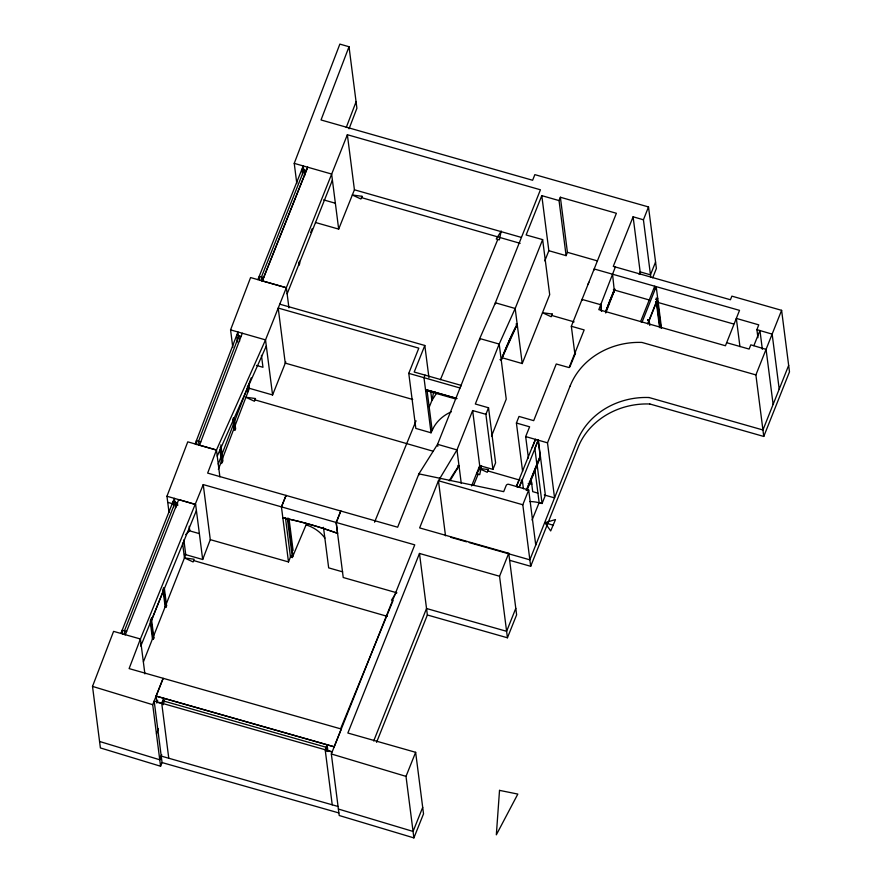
<?xml version="1.0" encoding="UTF-8"?>
<svg xmlns="http://www.w3.org/2000/svg" width="882" height="882" viewBox="0 0 882 882"><rect width="100%" height="100%" fill="white"/><g stroke="black" fill="none" stroke-linecap="round" stroke-linejoin="round"><path stroke-width="1.32" d="M140.679 646.076L141.032 644.555A105.708 22.083 -74.3 0 1 141.318 643.21M285.459 517.844L290.476 557.038L292.361 557.523L292.956 555.914L288.105 518.087M242.307 333.22L199.508 445.178L216.454 450.029L207.656 473.094L397.65 527.216L418.895 473.866L437.56 444.319L479.742 338.545L495.386 302.78L540.434 189.784L347.365 134.726L265.526 339.89L216.454 450.029L219.894 476.886M332.26 751.762L154.174 701.025L162.056 762.566L160.59 766.238L100.394 747.936L92.511 686.394L113.591 631.369L140.414 638.987L144.891 673.903M232.804 347.343L230.566 329.879L250.587 277.565L286.352 287.741L288.932 307.884M296.815 183.522L294.235 163.368L339.857 44.1L349.018 46.735L356.901 108.266L349.052 128.816M169.013 512.376L166.952 496.257L187.767 441.849L216.454 450.029M195.154 443.944L237.953 331.974L238.471 335.998M349.018 46.735L321.026 119.963L532.618 180.259L534.856 174.636L648.502 206.939L656.384 268.481L652.691 277.819M419.479 553.455L427.362 614.986L507.437 637.785L499.554 576.244L419.479 553.455L347.85 733.019L415.643 752.313L423.525 813.843L413.89 837.9L339.217 815.508L331.334 753.967L414.749 544.856L203.235 484.582L140.414 638.987L129.114 668.6L341.268 729.017L334.201 746.767L156.081 696.085L163.159 678.335L152.707 704.707L160.59 766.238M346.251 127.493L356.074 101.794M218.251 464.064L251.194 377.871M218.372 469.367L249.363 388.289L248.845 384.254M184.437 554.293L202.684 559.497L210.291 539.652L203.235 484.582M615.36 266.97L598.823 309.659L725.445 345.755L739.524 310.365L594.159 268.966L594.281 269.958M605.581 311.875L614.445 288.987M605.725 312.989L614.963 289.142M757.936 337.707L756.899 329.648L758.752 324.852L736.327 318.413L739.943 346.626M601.017 303.97L601.48 311.313M125.332 634.709L178.693 499.587L195.584 504.559M151.66 617.554L150.194 621.27L151.12 621.534L153.38 639.207L152.454 638.943L150.37 622.637M151.12 621.534L164.328 588.085L163.402 587.82M143.457 661.732L185.749 554.657L183.853 539.883M153.38 639.207L153.898 637.895L151.638 620.222M162.883 589.132L165.155 606.805L166.07 607.059L166.588 605.747L164.328 588.085M120.9 633.441L174.338 498.352L174.857 502.376M156.665 702.778L157.68 700.22M156.445 733.901L158.44 728.874M99.556 741.464L159.763 759.777L161.748 754.749M559.045 200.578L541.791 195.65L548.847 250.709L566.101 255.648L559.045 200.578L560.368 197.248L616.386 213.279L571.338 326.263L574.943 354.465M566.101 255.648L567.424 252.318L560.368 197.248M522.607 471.385L516.411 423.029L519.024 416.436L533.698 420.659L556.255 363.99L569.111 367.585L584.16 329.923L571.338 326.263M650.806 277.433L643.43 219.783L648.502 206.939M655.558 262.009L650.475 274.853L640.156 271.865L639.141 274.412M643.43 219.783L633.1 216.796L613.277 266.375L730.428 299.748L731.873 296.143L781.606 310.332L755.885 374.916L763.768 436.447L649.802 403.978M648.976 397.506L762.941 429.986L788.662 365.402M257.897 279.638L303.243 165.959L303.761 169.983M262.329 280.906L307.675 167.227L262.329 280.906L286.352 287.741M310.651 232.506L312.184 228.681M287.135 293.838L332.404 180.137M159.763 759.777L161.23 756.094L338.004 806.457M451.308 411.817A37.419 32.888 -7.3 0 0 433.746 427.219L431.044 432.797L415.83 428.409L408.774 373.34L418.807 348.158L278.205 308.05L285.25 363.119L412.721 399.48M541.791 195.65L526.124 234.976L542.639 239.606L549.695 294.676L522.232 363.549L502.442 357.849M472.642 410.571L479.698 465.641L492.928 469.356L485.883 414.286L472.642 410.571L456.975 449.908L438.453 480.745L419.645 527.91L508.738 553.29L516.62 614.831L507.437 637.785M542.639 239.606L515.176 308.491L499.19 344.057L475.332 404L488.54 407.782L495.596 462.852L492.928 469.356M544.811 260.863L548.847 250.709M471.605 485.938L479.698 465.641M491.517 436.116L506.235 399.127L499.19 344.057L479.742 338.545L479.929 340.011M373.703 740.968L426.535 608.514L506.61 631.314L515.794 608.36M376.57 742.335L427.362 614.986M509.598 560.29L530.688 566.299L522.806 504.769L528.693 489.995L508.716 484.306A2.062 1.819 -7.3 0 0 506.191 485.475L503.699 491.649L418.895 473.866L419.027 474.957M544.282 494.956L554.558 497.889L547.502 442.83L570.147 385.941M530.688 566.299L578.03 447.472A70.472 61.927 -7.3 0 1 649.802 404M647.609 323.815L657.707 298.458L656.23 298.039M315.469 222.485L338.677 229.111L354.421 189.795L347.365 134.726M247.974 387.915L272.582 394.96L285.79 361.885M210.291 539.652L288.491 561.944L281.435 506.885L286.033 495.375L286.11 496.037M288.491 561.944L291.049 555.55M336.229 522.883L340.75 510.998L340.849 511.593M279.759 304.169L424.815 345.479L414.198 372.039L461.077 385.357L459.985 387.981L408.774 373.34M429.347 406.867L431.871 400.549L433.69 391.917L435.741 392.545M588.073 284.18L588.834 282.284M519.663 478.683L516.521 486.522M413.89 837.9L406.007 776.369L415.643 752.313M499.554 576.244L508.738 553.29M422.698 807.383L413.063 831.428L338.39 809.037M753.867 345.678L759.942 330.496L762.346 349.305M763.768 436.447L789.489 371.873L781.606 310.332M535.561 439.423L532.276 447.604M519.101 487.261L522.221 479.466L523.412 488.738M538.329 440.217L519.289 487.316L516.334 486.467L535.374 439.368L538.329 440.217L545.385 495.265L542.077 503.512L539.145 502.619L534.944 469.83M536.873 464.285L540.181 456.06L538.141 440.162L534.834 448.387L536.873 464.285L526.278 490.392M540.357 456.115L526.466 490.447M527.083 490.127L540.49 457.008M528.417 458.067L525.672 436.579L529.619 426.811L516.411 423.029M281.435 506.885L286.044 495.497M337.552 533.334L324.631 528.891A181.725 77.958 21.7 0 0 295.547 520.634L282.824 517.789A181.714 77.958 21.7 0 1 337.552 533.334L336.174 522.442L340.783 511.053M532.078 520.027L539.145 502.619M473.59 485.42L478.165 474.196M141.197 645.084L196.41 510.535M374.541 522.199L416.039 420.813M440.449 379.646L497.801 239.386M340.639 728.697L393.019 600.653M485.883 414.286L488.54 407.782M569.838 367L575.56 353.021M292.603 556.74L306.12 524.768M425.091 375.115L423.988 377.739L431.044 432.797M611.579 296.859L614.203 290.939M217.237 456.126L266.309 345.987M509.333 340.496L516.168 326.373M614.302 290.729L612.549 274.203M613.85 291.699L614.467 289.098M516.951 324.874L517.216 324.378L515.981 324.025M450.096 480.646L459.015 465.795L457.802 465.453M436.777 392.865L431.871 400.549L430.67 391.145M391.476 600.19L396.404 592.428M456.821 468.86L459.015 465.795A70.229 19.106 -65.9 0 0 449.203 480.811M185.661 534.624L186.212 534.04M186.565 533.676L188.946 531.504M189.156 531.35L189.696 530.291M544.933 522.728L555.495 519.564L550.688 530.942L544.933 522.728L553.113 525.22M528.186 483.711L531.835 484.207M184.459 557.92L194.172 559.243L193.114 561.955L184.459 557.92L182.563 543.147M540.611 503.148L537.028 502.277A37.011 32.524 -7.3 0 0 529.795 501.56M647.609 319.681L649.097 320.056L649.791 325.458M647.675 320.232L649.174 320.607L657.366 300.001L655.976 299.582M241.095 336.505L236.63 335.303L237.49 342.018M756.899 329.648L772.158 334.135L779.214 389.205M166.588 605.747L165.673 605.493L163.578 589.187M153.898 637.895L152.972 637.631L150.712 619.958M726.658 342.701L749.127 349.063L750.825 344.84L766.072 349.393L773.128 404.463M500.006 359.613L501.219 359.955L517.216 324.378A99.754 22.579 -72 0 0 501.219 359.955A99.754 22.612 -72 0 1 517.216 324.289M457.085 398.521L425.499 389.557L456.358 398.344M425.609 390.428L455.884 399.017M156.864 702.182L160.822 703.318M327.068 750.615L331.026 751.74M294.235 163.368L331.621 174.041L338.677 229.111M354.421 189.795L521.042 237.313M567.424 252.318L597.39 260.885M323.628 199.894L335.358 203.235M613.376 289.748L649.053 299.913M655.668 301.798L733.637 324.003M263.619 277.643L259.264 276.397L259.782 280.421M230.566 329.879L265.526 339.89L272.582 394.96M525.672 436.579L547.502 442.83M537.855 493.115L532.717 491.638L531.173 479.554M522.806 504.769L438.453 480.745L445.509 535.815M450.779 537.314L466.589 541.824M469.235 542.573L529.85 559.827L577.203 441.011A70.472 61.927 -7.3 0 1 648.976 397.528M166.952 496.257L195.628 504.438L202.684 559.497M167.734 502.354L172.949 503.843M342.668 571.867L328.666 567.865L323.474 527.326M188.946 530.655L199.376 533.632M396.922 592.825L343.23 577.512L336.174 522.442M334.179 746.822L156.081 696.085L156.941 702.8M162.056 762.566L338.831 812.928M306.385 170.491L301.953 169.223L302.636 174.592M361.477 197.623L520.148 243.333M551.636 315.414L574.127 321.886M755.885 374.916L641.931 342.437A70.472 61.927 -7.3 0 0 570.169 385.941M256.464 365.424L262.968 367.287L261.447 355.336M487.834 470.911L519.928 480.161M200.798 441.926L196.377 440.647L196.884 444.682M193.621 560.555L387.286 616.353M126.622 631.446L122.19 630.178L122.708 634.202M254.997 399.877L432.963 451.176M331.334 753.967L406.007 776.369M655.899 299.031L657.288 299.45L660.927 327.828M92.511 686.394L152.707 704.707M306.153 524.867L309.659 526.168A39.326 34.552 -7.3 0 1 324.885 538.064M529.354 481.837L531.802 482.983M661.511 328.192L656.197 286.628L642.118 321.996L640.641 321.577L654.72 286.209L655.05 288.844M656.572 300.74L660.045 327.762M656.252 301.732L659.538 327.398M633.1 216.796L640.486 274.456M601.59 311.434L600.73 304.72L581.988 299.406L582.12 300.398M537.182 465.255L542.077 503.512M522.232 363.549L515.176 308.491L495.386 302.78L495.519 303.871M528.693 489.995L535.749 545.054M461.275 483.479L456.975 449.908L437.56 444.319L437.814 446.303M424.815 345.479L428.95 377.717M439.931 478.276L440.063 479.268M426.987 389.888L432.147 430.184M304.797 175.242L304.114 169.873L261.425 277.047L261.943 281.082M299.384 261.16L299.737 263.872M298.866 262.472L299.219 265.184M327.961 751.541L327.101 744.827L325.182 749.766L332.238 804.836M326.671 751.288L326.153 747.263L162.663 700.727L163.17 704.762M289.131 519.542L293.089 550.434M287.345 518.34L292.361 557.523M247.456 386.195L248.14 391.575M239.584 341.29L238.901 335.921L198.56 441.243L199.078 445.267M234.248 418.156L235.648 429.038M233.554 418.112L235.13 430.35M233.333 417.903L234.722 428.773M232.815 419.215L234.204 430.085M220.864 444.859L222.948 461.176M220.522 447.538L222.429 462.488M220.291 447.317L222.032 460.911M219.949 449.996L221.691 463.579M189.189 526.289L189.575 529.332M189.597 529.52L189.674 530.093M177.745 505.54L177.403 502.85L173.048 501.604L173.732 506.985M175.893 507.635L175.209 502.266L124.461 630.784L124.979 634.819M163.809 589.397L166.07 607.059M164.14 702.259L163.633 698.224L161.715 703.163L168.771 758.233M605.515 312.415A71.199 11.179 -72.7 0 1 614.081 291.413M608.536 304.147A71.199 11.323 -72.8 0 1 611.579 296.749M605.537 312.327A71.199 11.113 -72.7 0 1 608.536 304.455M499.521 790.371L496.334 834.824L517.822 794.076L499.521 790.371M501.163 231.238L499.344 239.86L496.235 238.989L501.163 231.238M481.528 466.038L479.709 474.67L476.699 473.755L481.528 466.038M255.471 398.543L254.413 401.255L245.758 397.22L255.471 398.543M552.22 314.036L551.162 316.748L542.507 312.713L552.22 314.036M362.028 196.311L360.892 199.001L352.304 194.988L362.028 196.311M488.385 469.61L487.25 472.289L478.661 468.287L488.385 469.61"/></g></svg>
